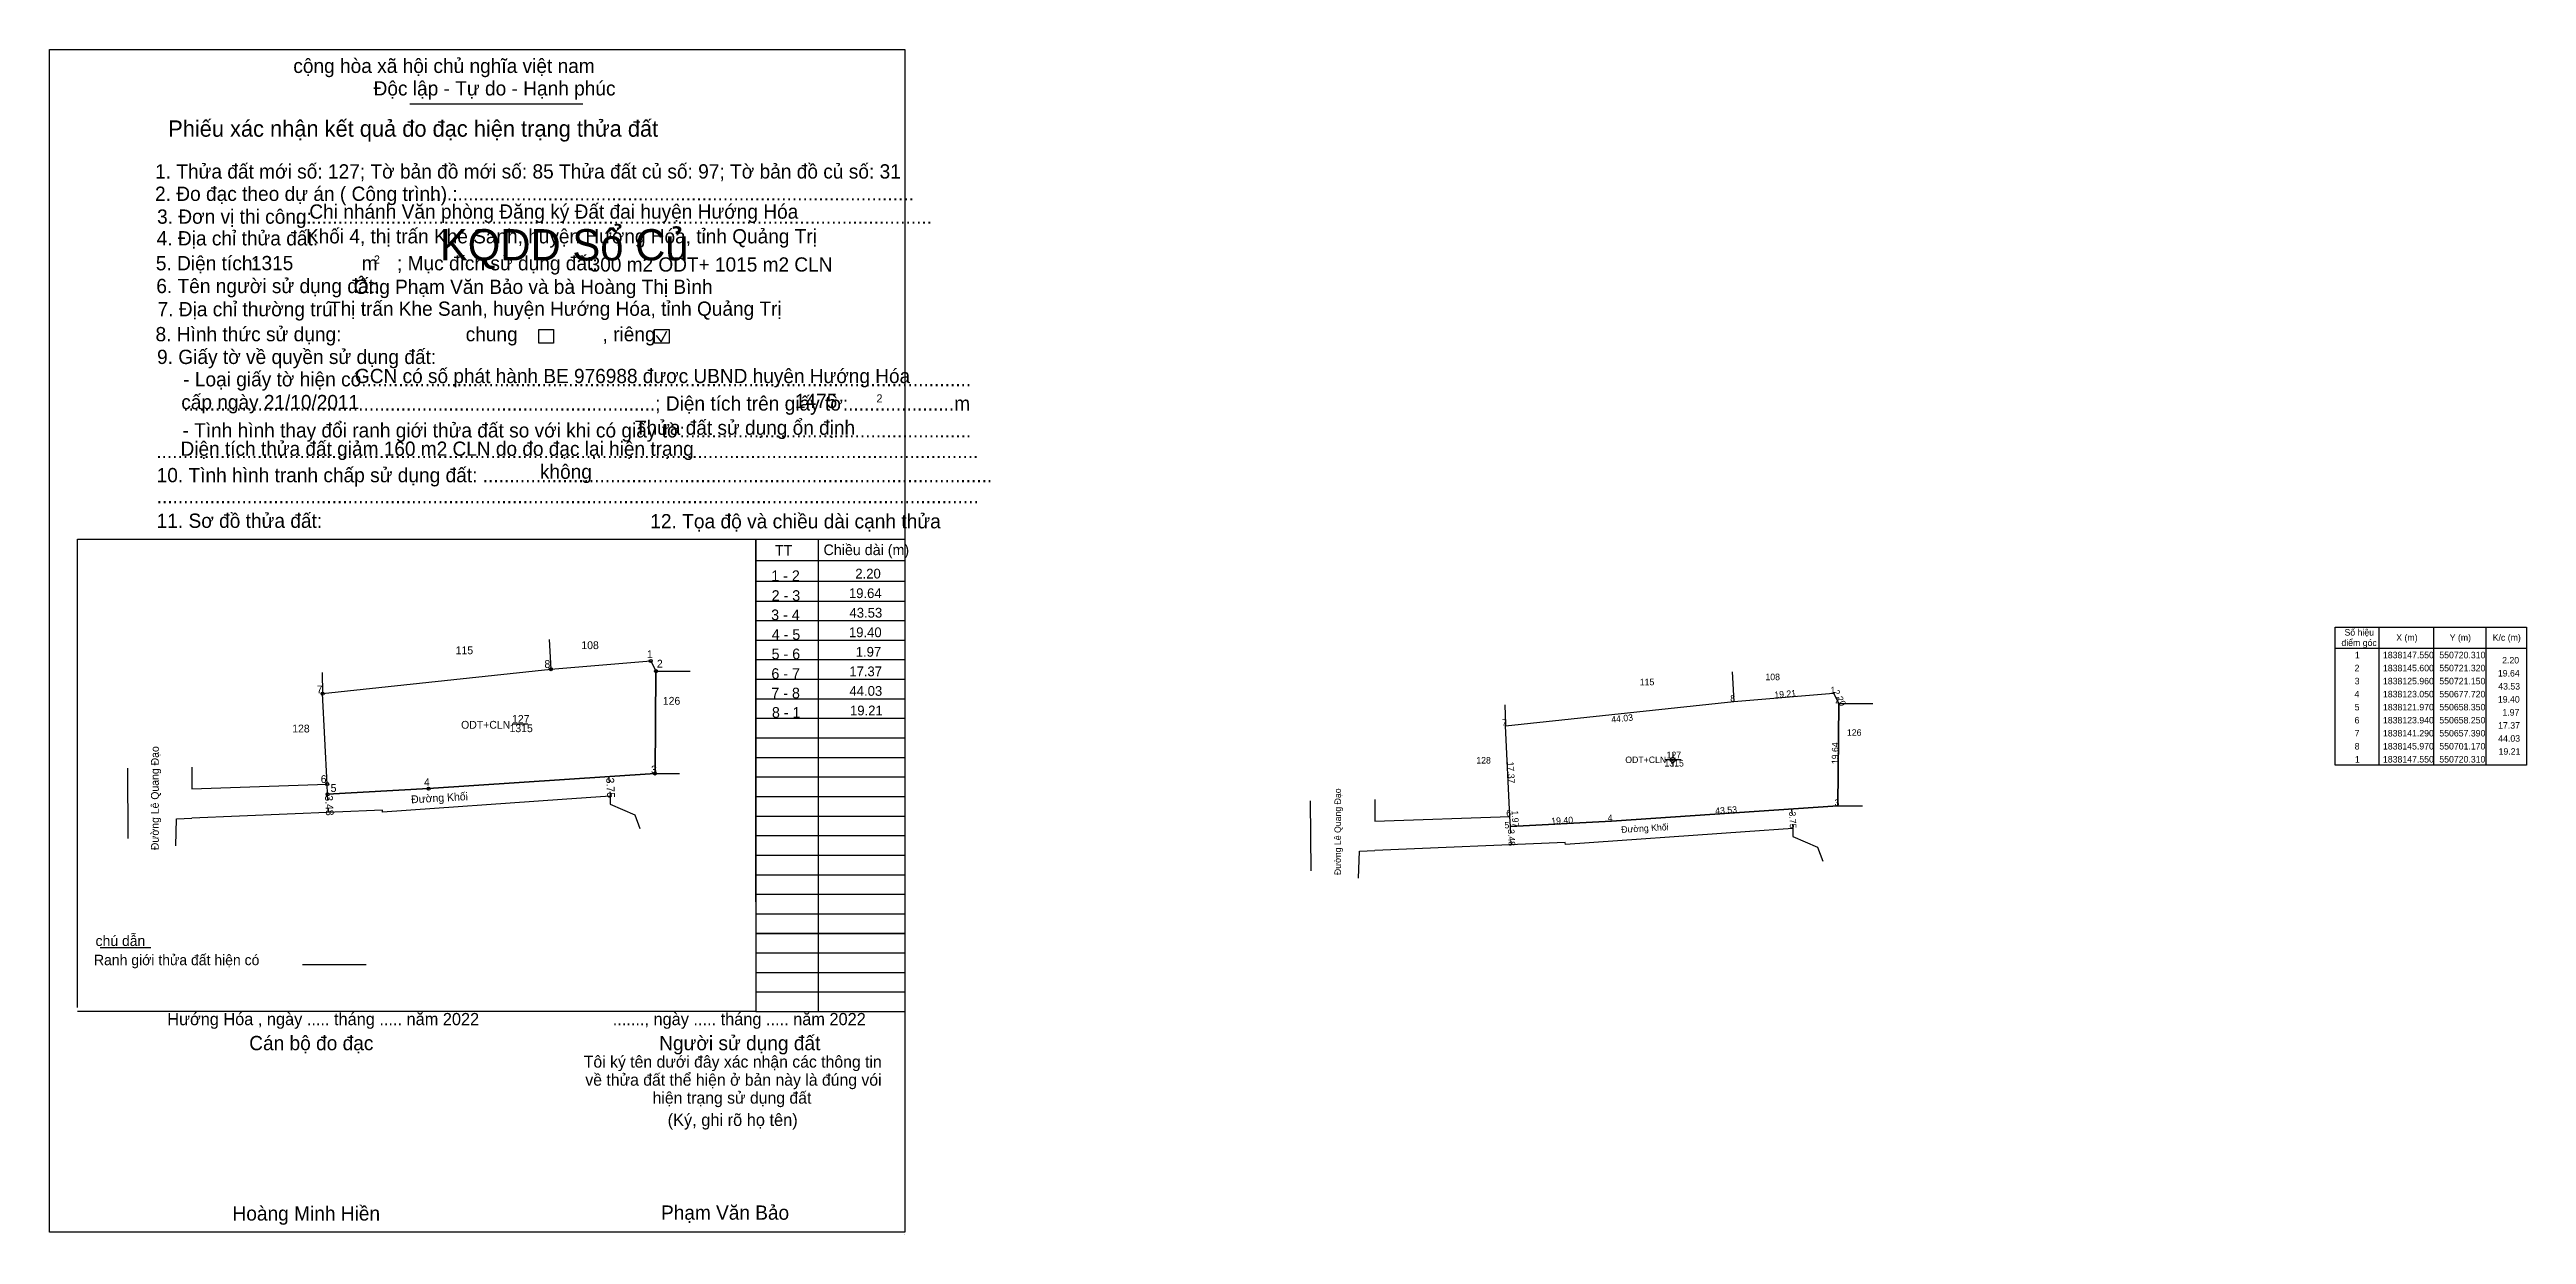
# Model space of a CAD drawing. Extents: x 550378 to 550853, y 1838044 to 1838271.
import ezdxf

# ---------------------------------------------------------------- set-up
doc = ezdxf.new("R2010")
doc.units = 0
for name, color, linetype in [('Level 1', 7, 'Continuous'), ('Level 10', 7, 'Continuous'), ('Level 13', 7, 'Continuous'), ('Level 15', 7, 'Continuous'), ('Level 17', 7, 'Continuous'), ('Level 2', 7, 'Continuous'), ('Level 23', 7, 'Continuous'), ('Level 24', 7, 'Continuous'), ('Level 30', 7, 'Continuous'), ('Level 40', 7, 'Continuous'), ('Level 5', 7, 'Continuous'), ('Level 6', 7, 'Continuous'), ('Level 63', 7, 'Continuous')]:
    doc.layers.add(name, color=color, linetype=linetype)

msp = doc.modelspace()

# ---------------------------------------------------------------- linework, layer by layer
at = {"layer": 'Level 1'}
msp.add_lwpolyline([(550493.45, 1838153.76), (550494.46, 1838151.81), (550494.29, 1838132.17), (550450.86, 1838129.26), (550431.49, 1838128.18), (550431.39, 1838130.15), (550430.53, 1838147.5), (550474.31, 1838152.18)], close=True, dxfattribs=at)
at = {"layer": 'Level 10'}
for points in [[(550473.98, 1838157.9), (550474.31, 1838152.18)], [(550430.41, 1838151.52), (550430.53, 1838147.5)], [(550700.84, 1838151.69), (550701.17, 1838145.97)], [(550657.27, 1838145.31), (550657.39, 1838141.29)]]:
    msp.add_lwpolyline(points, dxfattribs=at)
msp.add_lwpolyline([(550720.31, 1838147.55), (550721.32, 1838145.6), (550721.15, 1838125.96), (550677.72, 1838123.05), (550658.35, 1838121.97), (550658.25, 1838123.94), (550657.39, 1838141.29), (550701.17, 1838145.97)], close=True, dxfattribs=at)
at = {"layer": 'Level 15'}
for p, q in [((550430.53, 1838147.5), (550474.31, 1838152.18)), ((550474.31, 1838152.18), (550493.45, 1838153.76)), ((550493.45, 1838153.76), (550494.46, 1838151.81)), ((550431.39, 1838130.15), (550430.53, 1838147.5)), ((550657.39, 1838141.29), (550701.17, 1838145.97)), ((550701.17, 1838145.97), (550720.31, 1838147.55)), ((550720.31, 1838147.55), (550721.32, 1838145.6)), ((550658.25, 1838123.94), (550657.39, 1838141.29)), ((550494.29, 1838132.17), (550499, 1838132.16)), ((550405.46, 1838129.23), (550431.39, 1838130.15)), ((550431.49, 1838128.18), (550431.39, 1838130.15)), ((550476.48, 1838127.19), (550442.02, 1838124.78)), ((550485.65, 1838127.83), (550476.48, 1838127.19)), ((550485.65, 1838127.83), (550485.66, 1838126.29)), ((550485.66, 1838126.29), (550490.39, 1838124.26)), ((550721.15, 1838125.96), (550725.86, 1838125.95)), ((550442, 1838125.15), (550405.47, 1838123.58)), ((550442.02, 1838124.78), (550442, 1838125.15)), ((550490.39, 1838124.26), (550491.38, 1838121.59)), ((550632.32, 1838123.02), (550658.25, 1838123.94)), ((550658.35, 1838121.97), (550658.25, 1838123.94)), ((550703.34, 1838120.98), (550668.88, 1838118.57)), ((550712.51, 1838121.62), (550703.34, 1838120.98)), ((550712.51, 1838121.62), (550712.52, 1838120.08)), ((550668.86, 1838118.94), (550632.33, 1838117.37)), ((550668.88, 1838118.57), (550668.86, 1838118.94)), ((550712.52, 1838120.08), (550717.25, 1838118.05)), ((550717.25, 1838118.05), (550718.24, 1838115.38))]:
    msp.add_line(p, q, dxfattribs=at)
for points in [[(550431.49, 1838128.18), (550450.86, 1838129.26), (550494.29, 1838132.17)], [(550658.35, 1838121.97), (550677.72, 1838123.05), (550721.15, 1838125.96)]]:
    msp.add_lwpolyline(points, dxfattribs=at)
at = {"layer": 'Level 17'}
msp.add_line((550387.89, 1838098.82), (550397.56, 1838098.82), dxfattribs=at)
at = {"layer": 'Level 2'}
for p, q in [((550378.15, 1838271.05), (550378.15, 1838271.05)), ((550447.24, 1838260.64), (550480.41, 1838260.64)), ((550494.5, 1838216.18), (550495.43, 1838214.97)), ((550495.43, 1838214.97), (550496.57, 1838217)), ((550383.5, 1838087.25), (550383.5, 1838177.14)), ((550383.5, 1838177.14), (550513.62, 1838177.14)), ((550513.62, 1838177.14), (550513.62, 1838086.51)), ((550513.62, 1838086.51), (550383.5, 1838086.51)), ((550542.19, 1838044.17), (550542.19, 1838044.17))]:
    msp.add_line(p, q, dxfattribs=at)
for points in [[(550378.15, 1838271.05), (550542.19, 1838271.05), (550542.19, 1838044.17), (550378.15, 1838044.17)], [(550472.01, 1838217.35), (550474.83, 1838217.35), (550474.83, 1838214.72), (550472.01, 1838214.72)], [(550494.17, 1838217.35), (550496.99, 1838217.35), (550496.99, 1838214.72), (550494.17, 1838214.72)]]:
    msp.add_lwpolyline(points, close=True, dxfattribs=at)
at = {"layer": 'Level 23'}
for p, q in [((550393.09, 1838133.16), (550393.19, 1838119.71)), ((550405.45, 1838133.4), (550405.46, 1838129.23)), ((550619.95, 1838126.95), (550620.05, 1838113.5)), ((550632.31, 1838127.19), (550632.32, 1838123.02))]:
    msp.add_line(p, q, dxfattribs=at)
for points in [[(550402.35, 1838118.32), (550402.53, 1838123.45), (550405.47, 1838123.58)], [(550629.21, 1838112.11), (550629.39, 1838117.24), (550632.33, 1838117.37)]]:
    msp.add_lwpolyline(points, dxfattribs=at)
at = {"layer": 'Level 24'}
for p, q in [((550494.29, 1838132.17), (550494.46, 1838151.81)), ((550494.46, 1838151.81), (550501, 1838151.82)), ((550721.15, 1838125.96), (550721.32, 1838145.6)), ((550721.32, 1838145.6), (550727.86, 1838145.61))]:
    msp.add_line(p, q, dxfattribs=at)
at = {"layer": 'Level 30'}
for p, q in [((550513.62, 1838177.14), (550542.19, 1838177.14)), ((550513.62, 1838107.58), (550513.62, 1838177.14)), ((550513.62, 1838173.05), (550542.19, 1838173.05)), ((550525.56, 1838177.14), (550525.56, 1838086.51)), ((550542.19, 1838177.14), (550542.19, 1838086.52)), ((550513.62, 1838169.07), (550542.19, 1838169.07)), ((550513.54, 1838165.25), (550542.11, 1838165.25)), ((550513.62, 1838161.52), (550542.19, 1838161.52)), ((550513.62, 1838157.76), (550542.19, 1838157.76)), ((550513.62, 1838154.01), (550542.19, 1838154.01)), ((550513.62, 1838150.26), (550542.19, 1838150.26)), ((550513.62, 1838146.51), (550542.19, 1838146.51)), ((550513.62, 1838142.76), (550542.19, 1838142.76)), ((550513.62, 1838139.01), (550542.19, 1838139.01)), ((550513.62, 1838135.26), (550542.19, 1838135.26)), ((550513.62, 1838131.51), (550542.19, 1838131.51)), ((550513.62, 1838127.76), (550542.19, 1838127.76)), ((550513.62, 1838124.01), (550542.19, 1838124.01)), ((550513.62, 1838120.26), (550542.19, 1838120.26)), ((550513.62, 1838116.51), (550542.19, 1838116.51)), ((550513.62, 1838112.76), (550542.19, 1838112.76)), ((550513.62, 1838109.01), (550542.19, 1838109.01)), ((550513.62, 1838105.26), (550542.19, 1838105.26)), ((550513.62, 1838101.51), (550542.19, 1838101.51)), ((550513.62, 1838101.5), (550542.19, 1838101.5)), ((550513.62, 1838097.76), (550542.19, 1838097.76)), ((550513.62, 1838094.01), (550542.19, 1838094.01)), ((550513.62, 1838090.26), (550542.19, 1838090.26)), ((550513.62, 1838086.51), (550542.19, 1838086.51))]:
    msp.add_line(p, q, dxfattribs=at)
at = {"layer": 'Level 40'}
for p, q in [((550689.47, 1838135.39), (550688.85, 1838134.76)), ((550689.47, 1838136.01), (550689.47, 1838135.39)), ((550690.09, 1838134.76), (550689.47, 1838135.39)), ((550688.85, 1838134.76), (550688.22, 1838134.76)), ((550688.85, 1838134.76), (550689.47, 1838134.13)), ((550689.47, 1838134.13), (550690.09, 1838134.76)), ((550689.47, 1838134.13), (550689.47, 1838133.51)), ((550690.72, 1838134.76), (550690.09, 1838134.76))]:
    msp.add_line(p, q, dxfattribs=at)
msp.add_circle((550689.47, 1838134.76), 0.15, dxfattribs=at)
at = {"layer": 'Level 6'}
msp.add_line((550426.68, 1838095.55), (550438.89, 1838095.55), dxfattribs=at)
at = {"layer": 'Level 63'}
for p, q in [((550824.91, 1838160.24), (550824.91, 1838133.74)), ((550835.41, 1838160.24), (550835.41, 1838133.74)), ((550845.41, 1838160.24), (550845.41, 1838133.74)), ((550816.51, 1838156.24), (550853.21, 1838156.24)), ((550466.88, 1838141.7), (550469.9, 1838141.71)), ((550485.39, 1838131.57), (550485.46, 1838130.63)), ((550688.07, 1838134.86), (550691.09, 1838134.87)), ((550431.56, 1838126.96), (550431.49, 1838128.18)), ((550485.59, 1838128.65), (550485.65, 1838127.83)), ((550431.69, 1838124.71), (550431.65, 1838125.4)), ((550658.42, 1838120.75), (550658.35, 1838121.97)), ((550712.25, 1838125.36), (550712.32, 1838124.42)), ((550712.45, 1838122.44), (550712.51, 1838121.62)), ((550658.55, 1838118.5), (550658.51, 1838119.19))]:
    msp.add_line(p, q, dxfattribs=at)
msp.add_lwpolyline([(550816.51, 1838160.24), (550853.21, 1838160.24), (550853.21, 1838133.74), (550816.51, 1838133.74)], close=True, dxfattribs=at)
for centre in [(550493.45, 1838153.76), (550474.31, 1838152.18), (550494.46, 1838151.81), (550430.53, 1838147.5), (550431.39, 1838130.15), (550494.29, 1838132.17), (550431.49, 1838128.18), (550450.86, 1838129.26)]:
    msp.add_circle(centre, 0.3, dxfattribs=at)

# ---------------------------------------------------------------- texts
at = {"layer": 'Level 1'}
for s, height, p in [('115', 1.5, (550456.05, 1838155.05)), ('108', 1.5, (550480.15, 1838156.03)), ('115', 1.25, (550683.15, 1838149.09)), ('108', 1.25, (550707.25, 1838150.07)), ('128', 1.5, (550424.7, 1838140.04)), ('ODT+CLN', 1.5, (550457.09, 1838140.76)), ('1315', 1.5, (550466.38, 1838140.1)), ('127', 1.5, (550466.86, 1838141.89)), ('128', 1.25, (550651.8, 1838134.08)), ('ODT+CLN', 1.25, (550680.37, 1838134.17)), ('127', 1.25, (550688.29, 1838135.1)), ('1315', 1.25, (550687.89, 1838133.51))]:
    msp.add_text(s, height=height, dxfattribs=at).set_placement(p)
at = {"layer": 'Level 10'}
for s, height, p in [('1 - 2', 2.046, (550516.58, 1838169.08)), ('3 - 4', 2.046, (550516.56, 1838161.58)), ('2 - 3', 2.046, (550516.65, 1838165.28)), ('4 - 5', 2.046, (550516.66, 1838157.8)), ('5 - 6', 2.046, (550516.64, 1838154.08)), ('6 - 7', 2.046, (550516.6, 1838150.31)), ('7 - 8', 2.046, (550516.59, 1838146.58)), ('8 - 1', 2.047, (550516.7, 1838142.86))]:
    msp.add_text(s, height=height, dxfattribs=at).set_placement(p)
at = {"layer": 'Level 13'}
for height, p in [(1.5, (550495.78, 1838145.36)), (1.25, (550722.88, 1838139.4))]:
    msp.add_text('126', height=height, dxfattribs=at).set_placement(p)
at = {"layer": 'Level 2'}
for s, height, p in [('cộng hòa xã hội chủ nghĩa việt nam', 2.738, (550424.91, 1838266.55)), ('Độc lập - Tự do - Hạnh phúc', 2.738, (550440.3, 1838262.23)), ('Phiếu xác nhận kết quả đo đạc hiện trạng thửa đất', 3.1286, (550400.91, 1838254.32)), ('1. Thửa đất mới số: 127; Tờ bản đồ mới số: 85 Thửa đất củ số: 97; Tờ bản đồ củ số: 31', 2.74, (550398.39, 1838246.3)), ('2. Đo đạc theo dự án ( Công trình) : ', 2.7398, (550398.39, 1838242.01)), ('3. Đơn vị thi công:', 2.7398, (550398.78, 1838237.63)), ('Chi nhánh Văn phòng Đăng ký Đất đai huyện Hướng Hóa', 2.7374, (550427.98, 1838238.6)), ('............................................................................................', 2.7398, (550450.29, 1838242.1)), ('4. Địa chỉ thửa đất:', 2.7398, (550398.7, 1838233.47)), ('........................................................................................................................', 2.73978, (550425.26, 1838237.63)), ('Khối 4, thị trấn Khe Sanh, huyện Hướng Hóa, tỉnh Quảng Trị', 2.73, (550427.34, 1838233.86)), ('5. Diện tích:', 2.7398, (550398.54, 1838228.69)), ('1315', 2.73, (550416.78, 1838228.72)), ('m', 2.74, (550438.02, 1838228.69)), ('2', 1.56, (550440.36, 1838229.99)), ('; Mục đích sử dụng đất:', 2.738, (550444.8, 1838228.69)), ('300 m2 ODT+ 1015 m2 CLN', 2.73, (550481.74, 1838228.45)), ('6. Tên người sử dụng đất:', 2.7398, (550398.63, 1838224.32)), ('Ông Phạm Văn Bảo và bà Hoàng Thị Bình', 2.73, (550436.52, 1838224.17)), ('7. Địa chỉ thường trú:', 2.7398, (550398.87, 1838219.87)), ('Thị trấn Khe Sanh, huyện Hướng Hóa, tỉnh Quảng Trị', 2.7299, (550431.75, 1838219.97)), ('8. Hình thức sử dụng:', 2.7398, (550398.48, 1838215.08)), ('chung                , riêng', 2.738, (550457.97, 1838215.08)), ('9. Giấy tờ về quyền sử dụng đất:', 2.7398, (550398.78, 1838210.72)), ('     - Loại giấy tờ hiện có:..................................................................................................................', 2.73798, (550398.7, 1838206.43)), ('GCN có số phát hành BE 976988 được UBND huyện Hướng Hóa ', 2.73, (550436.74, 1838207.06)), ('cấp ngày 21/10/2011', 2.73, (550403.43, 1838202.06)), ('     .........................................................................................; Diện tích trên giấy tờ:....................m', 2.73798, (550398.7, 1838201.79)), ('1475', 2.73, (550521.12, 1838202.27)), ('2', 1.56, (550536.75, 1838203.34)), ('     - Tình hình thay đổi ranh giới thửa đất so với khi có giấy tờ:......................................................', 2.73798, (550398.56, 1838196.63)), ('Thửa đất sử dụng ổn định', 2.73, (550490.42, 1838197.14)), ('...........................................................................................................................................................', 2.73798, (550398.63, 1838192.66)), ('Diện tích thửa đất giảm 160 m2 CLN do đo đạc lại hiện trạng', 2.73, (550403.28, 1838193.11)), ('10. Tình hình tranh chấp sử dụng đất: ................................................................................................', 2.73978, (550398.7, 1838188.04)), ('không', 2.738, (550472.2, 1838188.7)), ('...........................................................................................................................................................', 2.73798, (550398.7, 1838183.99)), ('11. Sơ đồ thửa đất:', 2.7398, (550398.7, 1838179.29)), ('12. Tọa độ và chiều dài cạnh thửa', 2.745, (550493.37, 1838179.19)), ('Hướng Hóa , ngày ..... tháng ..... năm 2022', 2.34, (550400.74, 1838083.89)), ('......., ngày ..... tháng ..... năm 2022', 2.34, (550486.17, 1838083.89)), ('Cán bộ đo đạc', 2.738, (550416.45, 1838079.09)), ('Tôi ký tên dưới đây xác nhận các thông tin', 2.2619, (550480.62, 1838075.75)), ('Người sử dụng đất', 2.738, (550495.08, 1838079.09)), ('về thửa đất thể hiện ở bản này là đúng vói', 2.2619, (550480.92, 1838072.28)), ('hiện trạng sử dụng đất', 2.2619, (550493.82, 1838068.83)), ('(Ký, ghi rõ họ tên)', 2.3469, (550496.7, 1838064.56)), ('Phạm Văn Bảo', 2.73, (550495.44, 1838046.57)), ('Hoàng Minh Hiền', 2.74, (550413.24, 1838046.41)), ('.', 0.782, (550542.02, 1838043.74))]:
    msp.add_text(s, height=height, dxfattribs=at).set_placement(p)
at = {"layer": 'Level 30'}
for s, height, p in [('TT', 2.04, (550517.28, 1838173.94)), ('Chiều dài (m)', 2.0459, (550526.6, 1838174.06))]:
    msp.add_text(s, height=height, dxfattribs=at).set_placement(p)
at = {"layer": 'Level 5'}
msp.add_text('KQDD Sổ Củ', height=6, dxfattribs=at).set_placement((550453.02, 1838230.59))
at = {"layer": 'Level 6'}
for s, height, p in [('Ranh giới thửa đất hiện có ', 2.0047, (550386.68, 1838095.4)), ('chú dẫn', 2.005, (550386.98, 1838099.07))]:
    msp.add_text(s, height=height, dxfattribs=at).set_placement(p)
at = {"layer": 'Level 63'}
for s, height, p in [('2.20', 1.875, (550532.7, 1838169.57)), ('43.53', 1.875, (550531.58, 1838162.07)), ('19.64', 1.875, (550531.47, 1838165.82)), ('19.40', 1.875, (550531.47, 1838158.32)), ('Số hiệu', 1.25, (550818.31, 1838158.62)), ('X (m)', 1.25, (550828.24, 1838157.62)), ('Y (m)', 1.25, (550838.49, 1838157.62)), ('K/c (m)', 1.25, (550846.74, 1838157.62)), (' 1', 1.5, (550492.17, 1838154.31)), (' 2', 1.5, (550494.09, 1838152.48)), ('1.97', 1.875, (550532.78, 1838154.57)), ('điểm góc', 1.25, (550817.72, 1838156.62)), (' 1', 1.25, (550819.84, 1838154.27)), ('1838147.550', 1.25, (550825.69, 1838154.27)), ('550720.310', 1.25, (550836.5, 1838154.27)), ('2.20', 1.25, (550848.55, 1838153.27)), (' 8', 1.5, (550472.52, 1838152.42)), ('17.37', 1.875, (550531.54, 1838150.82)), (' 2', 1.25, (550819.78, 1838151.77)), (' 3', 1.25, (550819.8, 1838149.27)), ('1838145.600', 1.25, (550825.69, 1838151.77)), ('1838125.960', 1.25, (550825.69, 1838149.27)), ('550721.320', 1.25, (550836.5, 1838151.77)), ('550721.150', 1.25, (550836.5, 1838149.27)), ('43.53', 1.25, (550847.8, 1838148.27)), ('19.64', 1.25, (550847.73, 1838150.77)), (' 7', 1.5, (550428.83, 1838147.54)), ('44.03', 1.875, (550531.58, 1838147.07)), ('19.21', 1.875, (550531.68, 1838143.32)), (' 8', 1.25, (550700.04, 1838145.97)), (' 1', 1.25, (550719.27, 1838147.55)), (' 2', 1.25, (550720.15, 1838145.6)), (' 4', 1.25, (550819.77, 1838146.77)), (' 5', 1.25, (550819.8, 1838144.27)), ('1838123.050', 1.25, (550825.69, 1838146.77)), ('1838121.970', 1.25, (550825.69, 1838144.27)), ('550677.720', 1.25, (550836.5, 1838146.77)), ('550658.350', 1.25, (550836.5, 1838144.27)), ('19.40', 1.25, (550847.73, 1838145.77)), ('1.97', 1.25, (550848.6, 1838143.27)), (' 7', 1.25, (550656.26, 1838141.29)), (' 6', 1.25, (550819.78, 1838141.77)), (' 7', 1.25, (550819.8, 1838139.27)), ('1838123.940', 1.25, (550825.69, 1838141.77)), ('1838141.290', 1.25, (550825.69, 1838139.27)), ('550658.250', 1.25, (550836.5, 1838141.77)), ('550657.390', 1.25, (550836.5, 1838139.27)), ('17.37', 1.25, (550847.78, 1838140.77)), (' 8', 1.25, (550819.8, 1838136.77)), (' 1', 1.25, (550819.84, 1838134.27)), ('1838145.970', 1.25, (550825.69, 1838136.77)), ('1838147.550', 1.25, (550825.69, 1838134.27)), ('550701.170', 1.25, (550836.5, 1838136.77)), ('550720.310', 1.25, (550836.5, 1838134.27)), ('44.03', 1.25, (550847.8, 1838138.27)), ('19.21', 1.25, (550847.87, 1838135.77)), (' 6', 1.5, (550429.61, 1838130.35)), (' 4', 1.5, (550449.41, 1838129.76)), (' 3', 1.5, (550492.96, 1838132.17)), (' 5', 1.5, (550431.51, 1838128.63)), (' 3', 1.25, (550720.04, 1838125.96)), (' 5', 1.25, (550656.73, 1838121.64)), (' 6', 1.25, (550657.08, 1838123.94)), (' 4', 1.25, (550676.54, 1838123.05))]:
    msp.add_text(s, height=height, dxfattribs=at).set_placement(p)
for s, height, rotation, p in [('19.21', 1.25, 4.719, (550709.01, 1838146.62)), ('2.20', 1.25, 297.3818, (550720.17, 1838147.82)), ('44.03', 1.25, 6.1016, (550677.75, 1838141.89)), ('Đường Lê Quang Đạo', 1.5, 90, (550399.11, 1838117.46)), ('19.64', 1.25, 89.5041, (550721.22, 1838133.96)), ('3.75', 1.5, 272.9059, (550484.92, 1838131.33)), ('17.37', 1.25, 272.8377, (550657.73, 1838134.41)), ('3.48', 1.5, 272.9059, (550430.98, 1838127.95)), ('Đường Khối', 1.5, 3.1913, (550447.54, 1838126.45)), ('Đường Lê Quang Đạo', 1.25, 90, (550625.84, 1838112.69)), ('43.53', 1.25, 3.8333, (550697.66, 1838124.38)), ('3.48', 1.25, 272.9059, (550657.85, 1838121.46)), ('1.97', 1.25, 272.9059, (550658.56, 1838125.05)), ('19.40', 1.25, 3.1913, (550666.21, 1838122.41)), ('Đường Khối', 1.25, 3.1913, (550679.62, 1838120.78)), ('3.75', 1.25, 272.9059, (550711.79, 1838124.84))]:
    msp.add_text(s, height=height, rotation=rotation, dxfattribs=at).set_placement(p)

doc.saveas('drawing.dxf')
